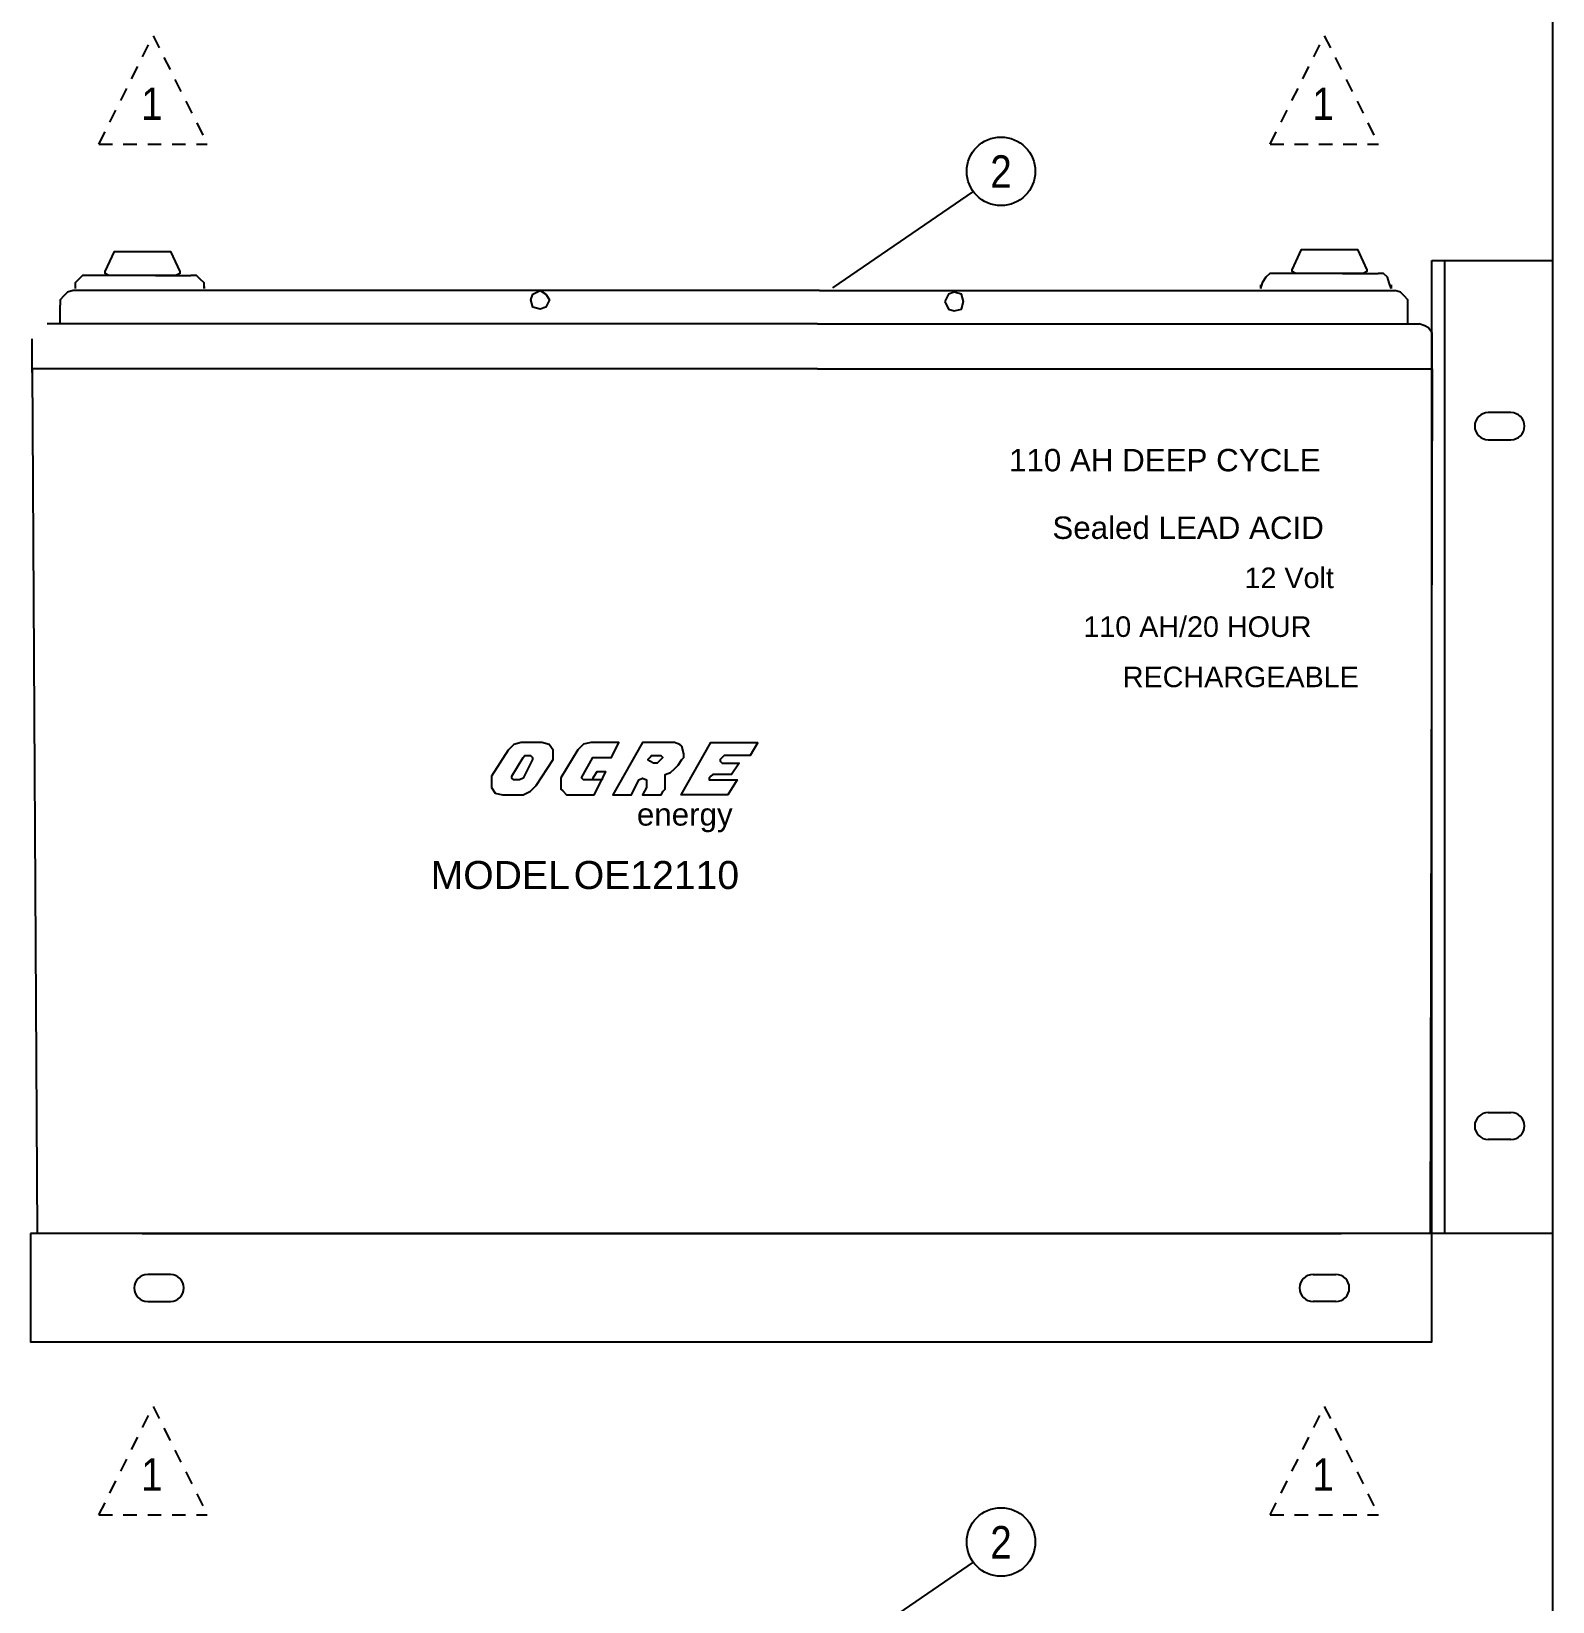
# Model space of a CAD drawing. Header units: inches. Extents: x -38 to 199, y -310 to 64.
# Drawn here: x 48.65 to 62.7, y -65.64 to -51.14 of the extents above; entities that cross this region are included whole.
import ezdxf
from ezdxf.enums import TextEntityAlignment as Align

# ---------------------------------------------------------------- set-up
doc = ezdxf.new("R2010")
doc.units = ezdxf.units.IN
doc.header["$MEASUREMENT"] = 0
doc.linetypes.add('FLD-ELEC', pattern=[0.1875, 0.125, -0.0625])
doc.linetypes.add('HIDDEN2', pattern=[0.1875, 0.125, -0.0625])
doc.layers.add('PLC', color=7, linetype='Continuous')
doc.styles.get("Standard").update_dxf_attribs({"font": 'arial.ttf'})

msp = doc.modelspace()

# ---------------------------------------------------------------- linework, layer by layer
for p, q in [((62.70208, -42.8957), (62.70208, -75.8957)), ((57.35146, -52.61352), (56.05106, -53.50291)), ((62.3174, -54.65621), (62.10758, -54.65621)), ((62.10758, -54.90621), (62.3174, -54.90621)), ((62.10758, -61.11877), (62.3174, -61.11877)), ((62.3174, -61.36877), (62.10758, -61.36877)), ((49.93536, -62.61499), (49.72554, -62.61499)), ((60.48962, -62.61499), (60.69943, -62.61499)), ((49.72554, -62.86499), (49.93536, -62.86499)), ((60.69943, -62.86499), (60.48962, -62.86499)), ((57.35146, -65.27254), (56.05106, -66.16194))]:
    msp.add_line(p, q)
at = {"linetype": 'HIDDEN2'}
msp.add_line((61.11085, -62.23667), (49.31413, -62.23667), dxfattribs=at)
at = {"color": 0, "linetype": 'Continuous'}
for points in [[(50.02158, -53.35408), (50.02158, -53.37133), (49.98708, -53.38858), (49.36605, -53.38858), (49.33154, -53.37133), (49.33154, -53.35408), (49.4178, -53.16767), (49.4178, -53.16767), (49.93533, -53.16767), (49.93533, -53.16767), (50.02158, -53.35408)], [(60.98611, -53.33683), (60.98611, -53.35408), (60.9516, -53.37133), (60.33057, -53.37133), (60.29607, -53.35408), (60.29607, -53.33683), (60.38232, -53.15042), (60.38232, -53.15042), (60.89985, -53.15042), (60.89985, -53.15042), (60.98611, -53.33683)], [(49.17629, -53.38858), (49.12453, -53.38858), (49.09003, -53.42308), (49.05553, -53.45758), (49.05553, -53.50934)], [(49.05553, -53.49209), (49.05553, -53.50934)], [(49.79732, -53.38858), (49.17629, -53.38858)], [(49.79732, -53.38858), (50.12509, -53.38858)], [(50.24585, -53.50934), (50.24585, -53.45758), (50.21134, -53.42308), (50.17684, -53.38858), (50.12509, -53.38858)], [(50.24585, -53.49209), (50.24585, -53.50934)], [(60.12356, -53.37133), (60.08906, -53.37133), (60.05455, -53.40583), (60.02005, -53.45758), (60.0028, -53.50934)], [(60.0028, -53.47483), (60.0028, -53.50934)], [(60.76184, -53.37133), (60.12356, -53.37133)], [(60.76184, -53.37133), (61.08961, -53.37133)], [(61.21037, -53.50934), (61.19312, -53.45758), (61.17587, -53.40583), (61.14137, -53.37133), (61.08961, -53.37133)], [(61.21037, -53.47483), (61.21037, -53.50934)], [(49.03828, -53.52659), (48.98652, -53.54384), (48.95202, -53.57834), (48.91752, -53.61284), (48.91752, -53.66459)], [(55.93081, -53.52659), (49.03828, -53.52659)], [(53.43727, -53.61284), (53.40277, -53.68185), (53.35102, -53.6991), (53.28202, -53.68185), (53.26476, -53.61284), (53.28202, -53.56109), (53.35102, -53.52659), (53.40277, -53.56109), (53.43727, -53.61284)], [(55.93081, -53.52659), (61.24487, -53.52659)], [(57.08739, -53.63009), (57.12189, -53.6991), (57.17364, -53.71635), (57.24265, -53.6991), (57.2599, -53.63009), (57.24265, -53.56109), (57.17364, -53.54384), (57.12189, -53.56109), (57.08739, -53.63009)], [(61.36563, -53.66459), (61.36563, -53.61284), (61.33113, -53.57834), (61.29662, -53.54384), (61.24487, -53.52659)], [(48.91752, -53.8371), (48.91752, -53.66459)], [(61.36563, -53.8371), (61.36563, -53.66459)], [(55.91355, -53.8371), (48.79676, -53.8371)], [(55.91355, -53.8371), (61.46913, -53.8371)], [(61.58989, -53.97511), (61.58989, -53.92336), (61.55539, -53.87161), (61.52089, -53.85436), (61.46913, -53.8371)], [(48.65876, -54.28563), (48.65876, -53.97511)], [(61.58989, -54.28563), (61.58989, -53.97511)], [(48.65876, -54.25113), (48.70485, -62.23667)], [(55.91355, -54.25113), (48.65876, -54.25113)], [(55.91355, -54.25113), (61.58989, -54.25113)], [(61.58989, -54.25113), (61.57264, -62.23667)], [(53.46937, -57.78943), (53.46937, -57.77217), (53.43487, -57.72042), (53.36587, -57.70317), (53.17611, -57.70317), (53.1071, -57.72042), (53.05535, -57.77217), (52.90009, -58.01369), (52.90009, -58.04819), (52.90009, -58.06544), (52.90009, -58.08269), (52.90009, -58.11719), (52.93459, -58.16895), (53.0036, -58.1862), (53.0036, -58.1862), (53.19336, -58.1862), (53.26236, -58.1517), (53.31412, -58.09994), (53.46937, -57.85843), (53.46937, -57.84118), (53.46937, -57.80668), (53.46937, -57.78943)], [(53.81872, -57.70132), (53.74972, -57.71857), (53.69796, -57.77033), (53.54271, -58.02909), (53.54271, -58.08084), (53.54271, -58.1326), (53.55996, -58.14985), (53.59446, -58.18435), (53.64621, -58.18435), (53.85108, -58.18435), (53.92008, -58.04634), (53.74972, -58.04634), (53.73247, -58.02909), (53.73247, -58.02909), (53.83597, -57.83933), (53.85322, -57.83933), (54.00848, -57.83933), (54.07749, -57.70132), (53.81872, -57.70132)], [(54.65958, -57.73767), (54.64232, -57.72042), (54.59057, -57.70317), (54.29731, -57.70317), (54.02129, -58.1862), (54.1938, -58.1862), (54.2628, -58.04819), (54.29731, -58.03094), (54.33181, -58.04819), (54.33181, -58.09994), (54.33181, -58.09994), (54.33181, -58.11719), (54.29731, -58.1862), (54.46981, -58.1862), (54.48707, -58.1517), (54.50432, -58.13445), (54.50432, -58.08269), (54.50432, -58.04819), (54.50432, -58.01369), (54.50432, -58.01369), (54.50432, -57.99644), (54.50432, -57.99644), (54.55607, -57.97919), (54.59057, -57.94468), (54.62507, -57.91018), (54.65958, -57.85843), (54.67683, -57.84118), (54.67683, -57.80668), (54.67683, -57.80668), (54.65958, -57.73767)], [(55.35985, -57.70317), (55.29085, -57.82393), (55.04933, -57.82393), (55.04933, -57.82393), (55.03208, -57.84118), (55.01483, -57.85843), (55.01483, -57.85843), (55.01483, -57.87568), (55.01483, -57.87568), (55.03208, -57.89293), (55.03208, -57.89293), (55.18734, -57.89293), (55.11834, -57.99644), (54.94583, -57.99644), (54.92858, -58.01369), (54.92858, -58.01369), (54.91133, -58.03094), (54.91133, -58.03094), (54.91133, -58.04819), (54.92858, -58.04819), (54.92858, -58.04819), (55.17009, -58.04819), (55.08384, -58.1862), (54.65256, -58.1862), (54.92858, -57.70317), (55.35985, -57.70317)], [(53.27961, -57.85843), (53.19336, -58.03094), (53.15886, -58.04819), (53.12435, -58.04819), (53.12435, -58.04819), (53.1071, -58.04819), (53.1071, -58.04819), (53.1071, -58.04819), (53.08985, -58.03094), (53.08985, -58.01369), (53.19336, -57.84118), (53.21061, -57.82393), (53.24511, -57.82393), (53.26236, -57.82393), (53.27961, -57.84118), (53.27961, -57.85843), (53.27961, -57.85843)], [(54.46569, -57.85843), (54.46569, -57.85843), (54.43119, -57.89293), (54.41393, -57.89293), (54.39668, -57.89293), (54.36218, -57.87568), (54.34493, -57.85843), (54.34493, -57.85843), (54.36218, -57.84118), (54.37943, -57.82393), (54.41393, -57.82393), (54.43119, -57.82393), (54.46569, -57.82393), (54.48294, -57.84118), (54.46569, -57.85843)], [(53.92642, -58.02913), (53.92642, -58.02913), (53.91916, -58.04638), (53.85576, -58.04638), (53.85576, -58.04638), (53.82797, -58.04638), (53.82797, -58.04638), (53.82797, -58.04638), (53.83928, -58.02759), (53.84901, -58.01187), (53.87614, -57.96869), (53.87614, -57.96869), (53.9557, -57.96869), (53.9557, -57.96869), (53.9557, -57.96869), (53.92642, -58.02913), (53.92642, -58.02913)], [(49.67493, -62.23667), (60.75005, -62.23667)]]:
    msp.add_lwpolyline(points, dxfattribs=at)
for points in [[(61.58749, -53.25124), (62.70208, -53.25124), (62.70208, -62.23667), (61.58749, -62.23667)], [(61.58749, -53.25124), (61.70208, -53.25124), (61.70208, -62.23667), (61.58749, -62.23667)], [(48.64441, -62.23667), (48.64441, -63.23667), (61.58749, -63.23667), (61.58749, -62.23667)]]:
    msp.add_lwpolyline(points, close=True)
for centre in [(57.60712, -52.4271), (57.60712, -65.08613)]:
    msp.add_circle(centre, 0.31641)
for centre, start, end in [((62.10758, -54.78121), 90, 270), ((62.3174, -54.78121), 270, 90), ((62.10758, -61.24377), 90, 270), ((62.3174, -61.24377), 270, 90), ((49.72554, -62.73999), 90, 270), ((49.93536, -62.73999), 270, 90), ((60.48962, -62.73999), 90, 270), ((60.69943, -62.73999), 270, 90)]:
    msp.add_arc(centre, 0.125, start, end)
at = {"layer": 'PLC', "linetype": 'FLD-ELEC'}
for p, q in [((49.27565, -52.17556), (49.77565, -51.17556)), ((60.09362, -52.17556), (60.59362, -51.17556)), ((49.27565, -52.17556), (50.27565, -52.17556)), ((60.09362, -52.17556), (61.09362, -52.17556)), ((49.27565, -64.83459), (49.77565, -63.83459)), ((60.09362, -64.83459), (60.59362, -63.83459)), ((49.27565, -64.83459), (50.27565, -64.83459)), ((60.09362, -64.83459), (61.09362, -64.83459))]:
    msp.add_line(p, q, dxfattribs=at)
at = {"layer": 'PLC', "linetype": 'HIDDEN2'}
for p, q in [((49.77565, -51.17556), (50.27565, -52.17556)), ((60.59362, -51.17556), (61.09362, -52.17556)), ((49.77565, -63.83459), (50.27565, -64.83459)), ((60.59362, -63.83459), (61.09362, -64.83459))]:
    msp.add_line(p, q, dxfattribs=at)

# ---------------------------------------------------------------- texts
at = {"width": 0.85}
for s, p in [('1', (49.76445, -51.80346)), ('1', (60.58242, -51.80346)), ('2', (57.60712, -52.4271)), ('1', (49.76445, -64.46249)), ('1', (60.58242, -64.46249)), ('2', (57.60712, -65.08613))]:
    msp.add_text(s, height=0.3, dxfattribs=at).set_placement(p, align=Align.MIDDLE)
at = {"color": 0, "linetype": 'Continuous', "attachment_point": 4}
for s, insert, char_height, width in [('{\\fArialMT|b0|i0|c0|p15;110 AH DEEP CYCLE}', (57.68166, -55.09619), 0.2070116, 3.371209), ('{\\fArialMT|b0|i0|c0|p15;Sealed LEAD ACID}', (58.0819, -55.72019), 0.2070116, 4.9510279), ('{\\fArialMT|b0|i0|c0|p15;12 Volt}', (59.85635, -56.18282), 0.1897607, 1.1066474), ('{\\fArialMT|b0|i0|c0|p15;110 AH/20 HOUR}', (58.36785, -56.63367), 0.1897607, 2.9844175), ('{\\fArialMT|b0|i0|c0|p15;RECHARGEABLE}', (58.73224, -57.09804), 0.1897607, 1.7423478), ('{\\fArialMT|b0|i0|c0|p15;energy}', (54.24419, -58.39751), 0.2070116, 4.9510279), ('{\\fArialMT|b0|i0|c1|p15;MODEL}', (52.33916, -58.92799), 0.2587645, 1.5870891), ('{\\fArialMT|b0|i0|c0|p15;  OE12110}', (53.46047, -58.92799), 0.2587645, 4.4162479)]:
    msp.add_mtext(s, dxfattribs=dict(at, insert=insert, char_height=char_height, width=width))

doc.saveas('drawing.dxf')
